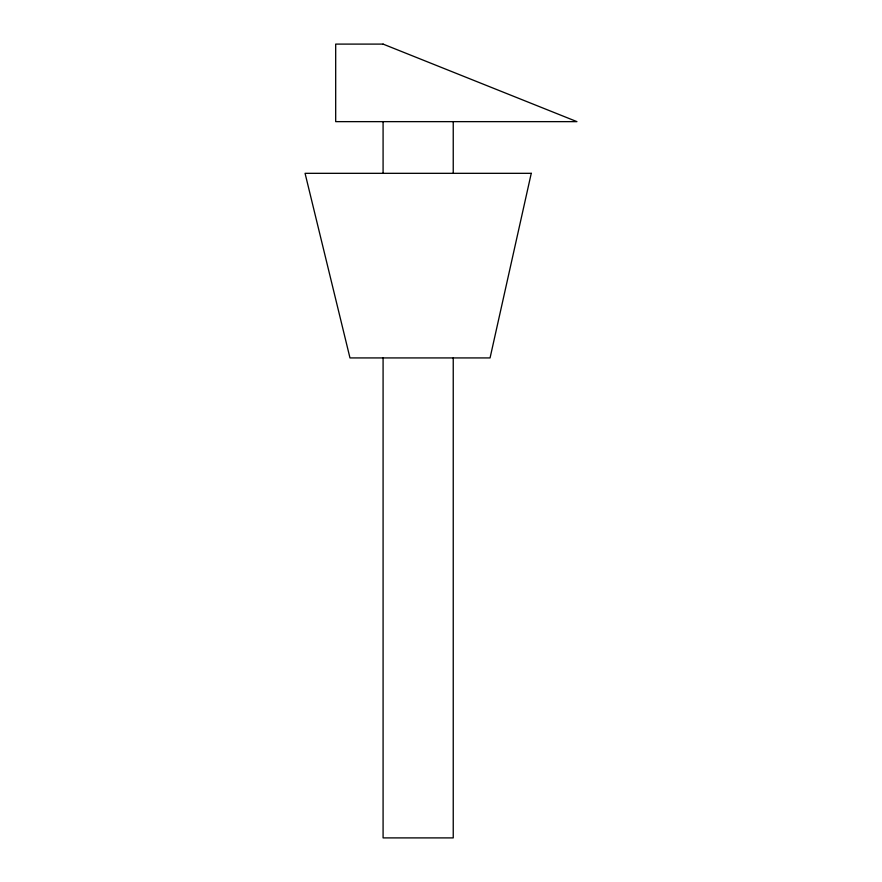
<?xml version="1.0" encoding="UTF-8"?>
<svg xmlns="http://www.w3.org/2000/svg" width="882" height="882" viewBox="0 0 882 882"><rect width="100%" height="100%" fill="white"/><g stroke="black" fill="none" stroke-linecap="round" stroke-linejoin="round"><path stroke-width="1.32" d="M453.238 121.639L453.238 173.324M453.238 357.927L453.238 837.9L383.086 837.9L383.086 357.927M383.086 121.639L383.086 173.324M531.262 173.324L490.061 357.927L349.978 357.927L305.062 173.324L531.262 173.324M383.086 44.1L335.689 44.1L335.689 121.639L576.938 121.639L383.086 44.1"/></g></svg>
